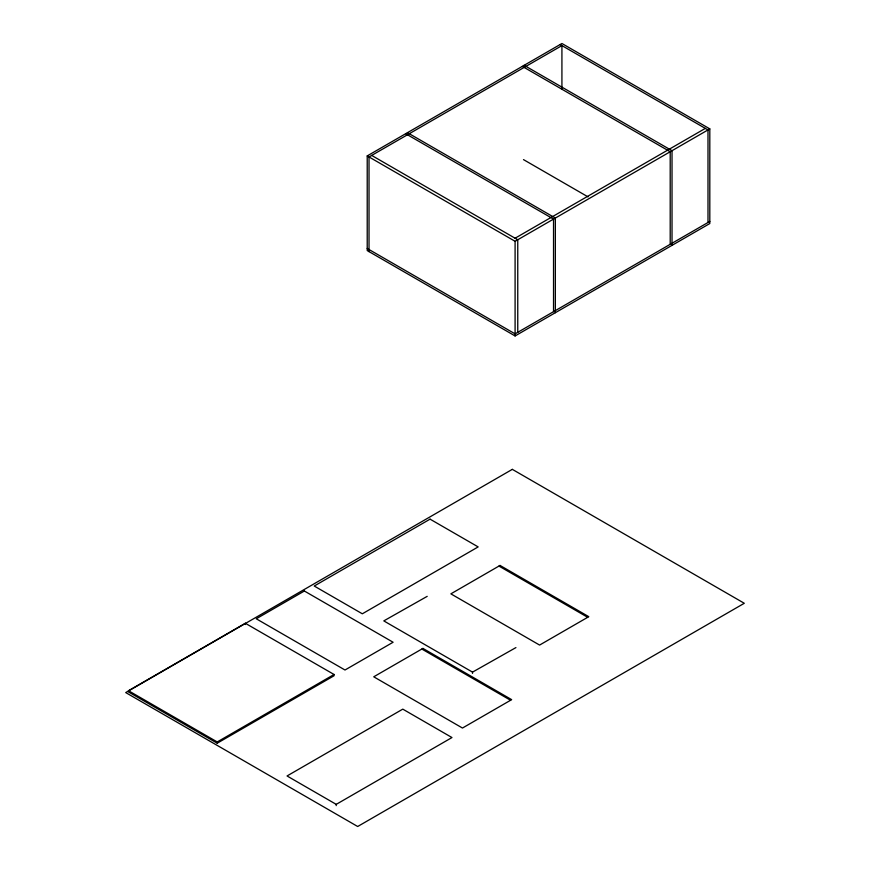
<?xml version="1.0" encoding="UTF-8"?>
<svg xmlns="http://www.w3.org/2000/svg" width="870" height="870" viewBox="0 0 870 870"><rect width="100%" height="100%" fill="white"/><g stroke="black" fill="none" stroke-linecap="round" stroke-linejoin="round"><path stroke-width="1.3" d="M472.519 673.391L472.53 672.129L515.932 647.584M367.216 155.915L561.922 43.5L709.811 128.88L709.811 223.536L515.094 335.95L367.216 250.571L367.216 155.915L515.094 241.294L709.811 128.88M515.094 238.217L705.331 128.39M709.811 221.448L515.094 333.862L367.216 248.483M128.499 690.715L245.318 623.268L334.058 674.489L334.058 675.751L217.228 743.197L128.499 691.976L128.499 690.715L217.228 741.947L334.058 674.489M336.233 804.358L451.976 737.543L402.788 709.137L287.046 775.964L336.233 804.358L336.233 805.62M427.203 596.352L383.8 620.897L472.53 672.129M560.106 44.544L707.995 129.924L707.995 222.492M524.131 65.315L672.021 150.695L672.021 245.362M522.315 66.37L670.204 151.75L670.204 244.307M523.49 159.612L588.044 196.881M407.464 132.675L555.354 218.055L555.354 312.711M405.659 133.719L553.537 219.099L553.537 311.667M371.697 155.425L517.759 239.761L517.759 332.318M498.956 566.076L587.685 617.308M421.841 649.042L510.57 700.274M561.922 88.87L561.922 45.599L369.021 156.959L369.021 251.626M515.094 241.294L515.094 335.95M245.318 623.268L245.318 624.519M217.228 741.947L217.228 743.197M512.321 469.354L125.704 692.574L357.679 826.5L744.296 603.28L512.321 469.354M304.369 591.013L256.269 618.787L344.998 670.009L393.099 642.245L304.369 591.013M430.063 519.151L314.222 586.032L362.322 613.796L478.163 546.915L430.063 519.151M500.043 565.446L450.867 593.851L539.596 645.072L588.783 616.678L500.043 565.446M422.929 648.411L373.741 676.806L462.47 728.038L511.658 699.643L422.929 648.411"/></g></svg>
